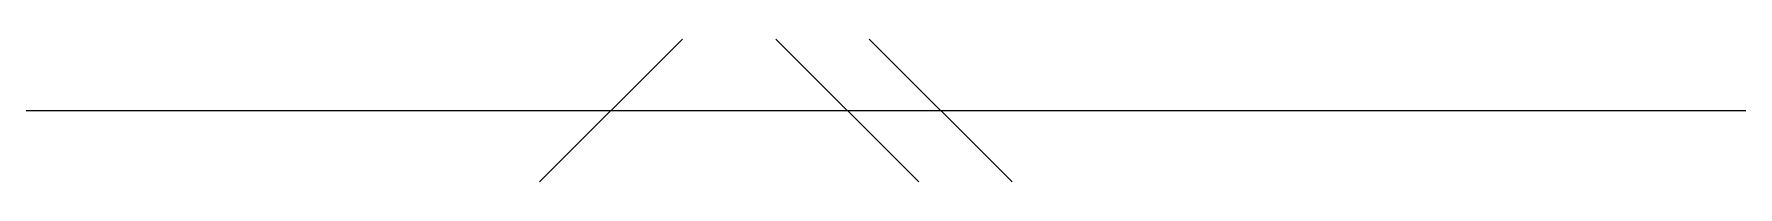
# Model space of a CAD drawing. Extents: x -9 to 600, y -23 to 65.
# Drawn here: x 268.336 to 269.369, y 14.455 to 14.542 of the extents above; entities that cross this region are included whole.
import ezdxf

# ---------------------------------------------------------------- set-up
doc = ezdxf.new("R2010")
doc.units = 0
doc.header["$LTSCALE"] = 0.8
doc.header["$MEASUREMENT"] = 0
for name, color, linetype in [('0_FIOS', 3, 'CONTINUOUS'), ('ilum', 2, 'CONTINUOUS'), ('iluminação', 2, 'CONTINUOUS')]:
    doc.layers.add(name, color=color, linetype=linetype)

# ---------------------------------------------------------------- blocks, each defined once
blk = doc.blocks.new('MONO')
at = {"layer": '0_FIOS'}
for p, q in [((-3.356, -0.78), (-1.797, 0.78)), ((0.78, -0.78), (-0.78, 0.78)), ((1.797, -0.78), (0.238, 0.78))]:
    blk.add_line(p, q, dxfattribs=at)

msp = doc.modelspace()

# ---------------------------------------------------------------- linework, layer by layer
at = {"layer": 'ilum'}
for p, q in [((268.6427, 14.4548, 2.802), (268.7294, 14.5415, 2.802)), ((268.786, 14.5415, 2.802), (268.8726, 14.4548, 2.802)), ((268.8425, 14.5415, 2.802), (268.9292, 14.4548, 2.802)), ((267.6051, 14.4982, 2.802), (271.7718, 14.4982, 2.802))]:
    msp.add_line(p, q, dxfattribs=at)

# ---------------------------------------------------------------- block references
at = {"layer": 'iluminação', "xscale": 0.05560094617944675, "yscale": 0.05560094617944675, "zscale": 0.05560094617944675}
msp.add_blockref('MONO', (268.8293, 14.4982, 2.802), dxfattribs=at)

doc.saveas('drawing.dxf')
